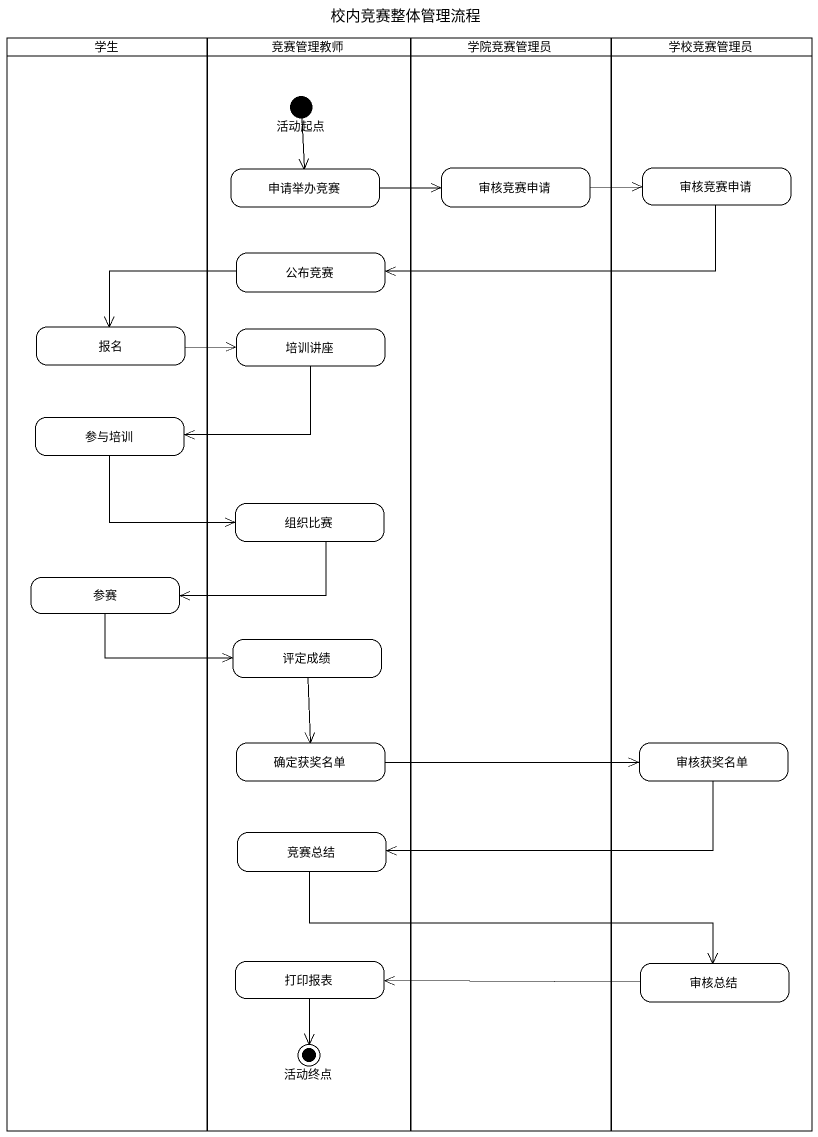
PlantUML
@startuml
title 校内竞赛整体管理流程
hide empty description
state 学生 <<partition>> {
  state 报名
  state 参与培训
  state 参赛
}
state 竞赛管理教师 <<partition>> {
  state 活动起点 <<start>>
  state 申请举办竞赛
  state 公布竞赛
  state 培训讲座
  state 组织比赛
  state 评定成绩
  state 确定获奖名单
  state 竞赛总结
  state 打印报表
  state 活动终点 <<end>>
}
state 学院竞赛管理员 <<partition>> {
  state 审核竞赛申请
}
state 学校竞赛管理员 <<partition>> {
  state "审核竞赛申请" as 审核竞赛申请_2
  state 审核获奖名单
  state 审核总结
}
活动起点 --> 申请举办竞赛
申请举办竞赛 -right-> 审核竞赛申请
审核竞赛申请 -right-> 审核竞赛申请_2
审核竞赛申请_2 -left-> 公布竞赛
公布竞赛 -left-> 报名
报名 -right-> 培训讲座
培训讲座 -left-> 参与培训
参与培训 -right-> 组织比赛
组织比赛 -left-> 参赛
参赛 -right-> 评定成绩
评定成绩 --> 确定获奖名单
确定获奖名单 -right-> 审核获奖名单
审核获奖名单 -left-> 竞赛总结
竞赛总结 -right-> 审核总结
打印报表 --> 活动终点
审核总结 -left-> 打印报表
@enduml
